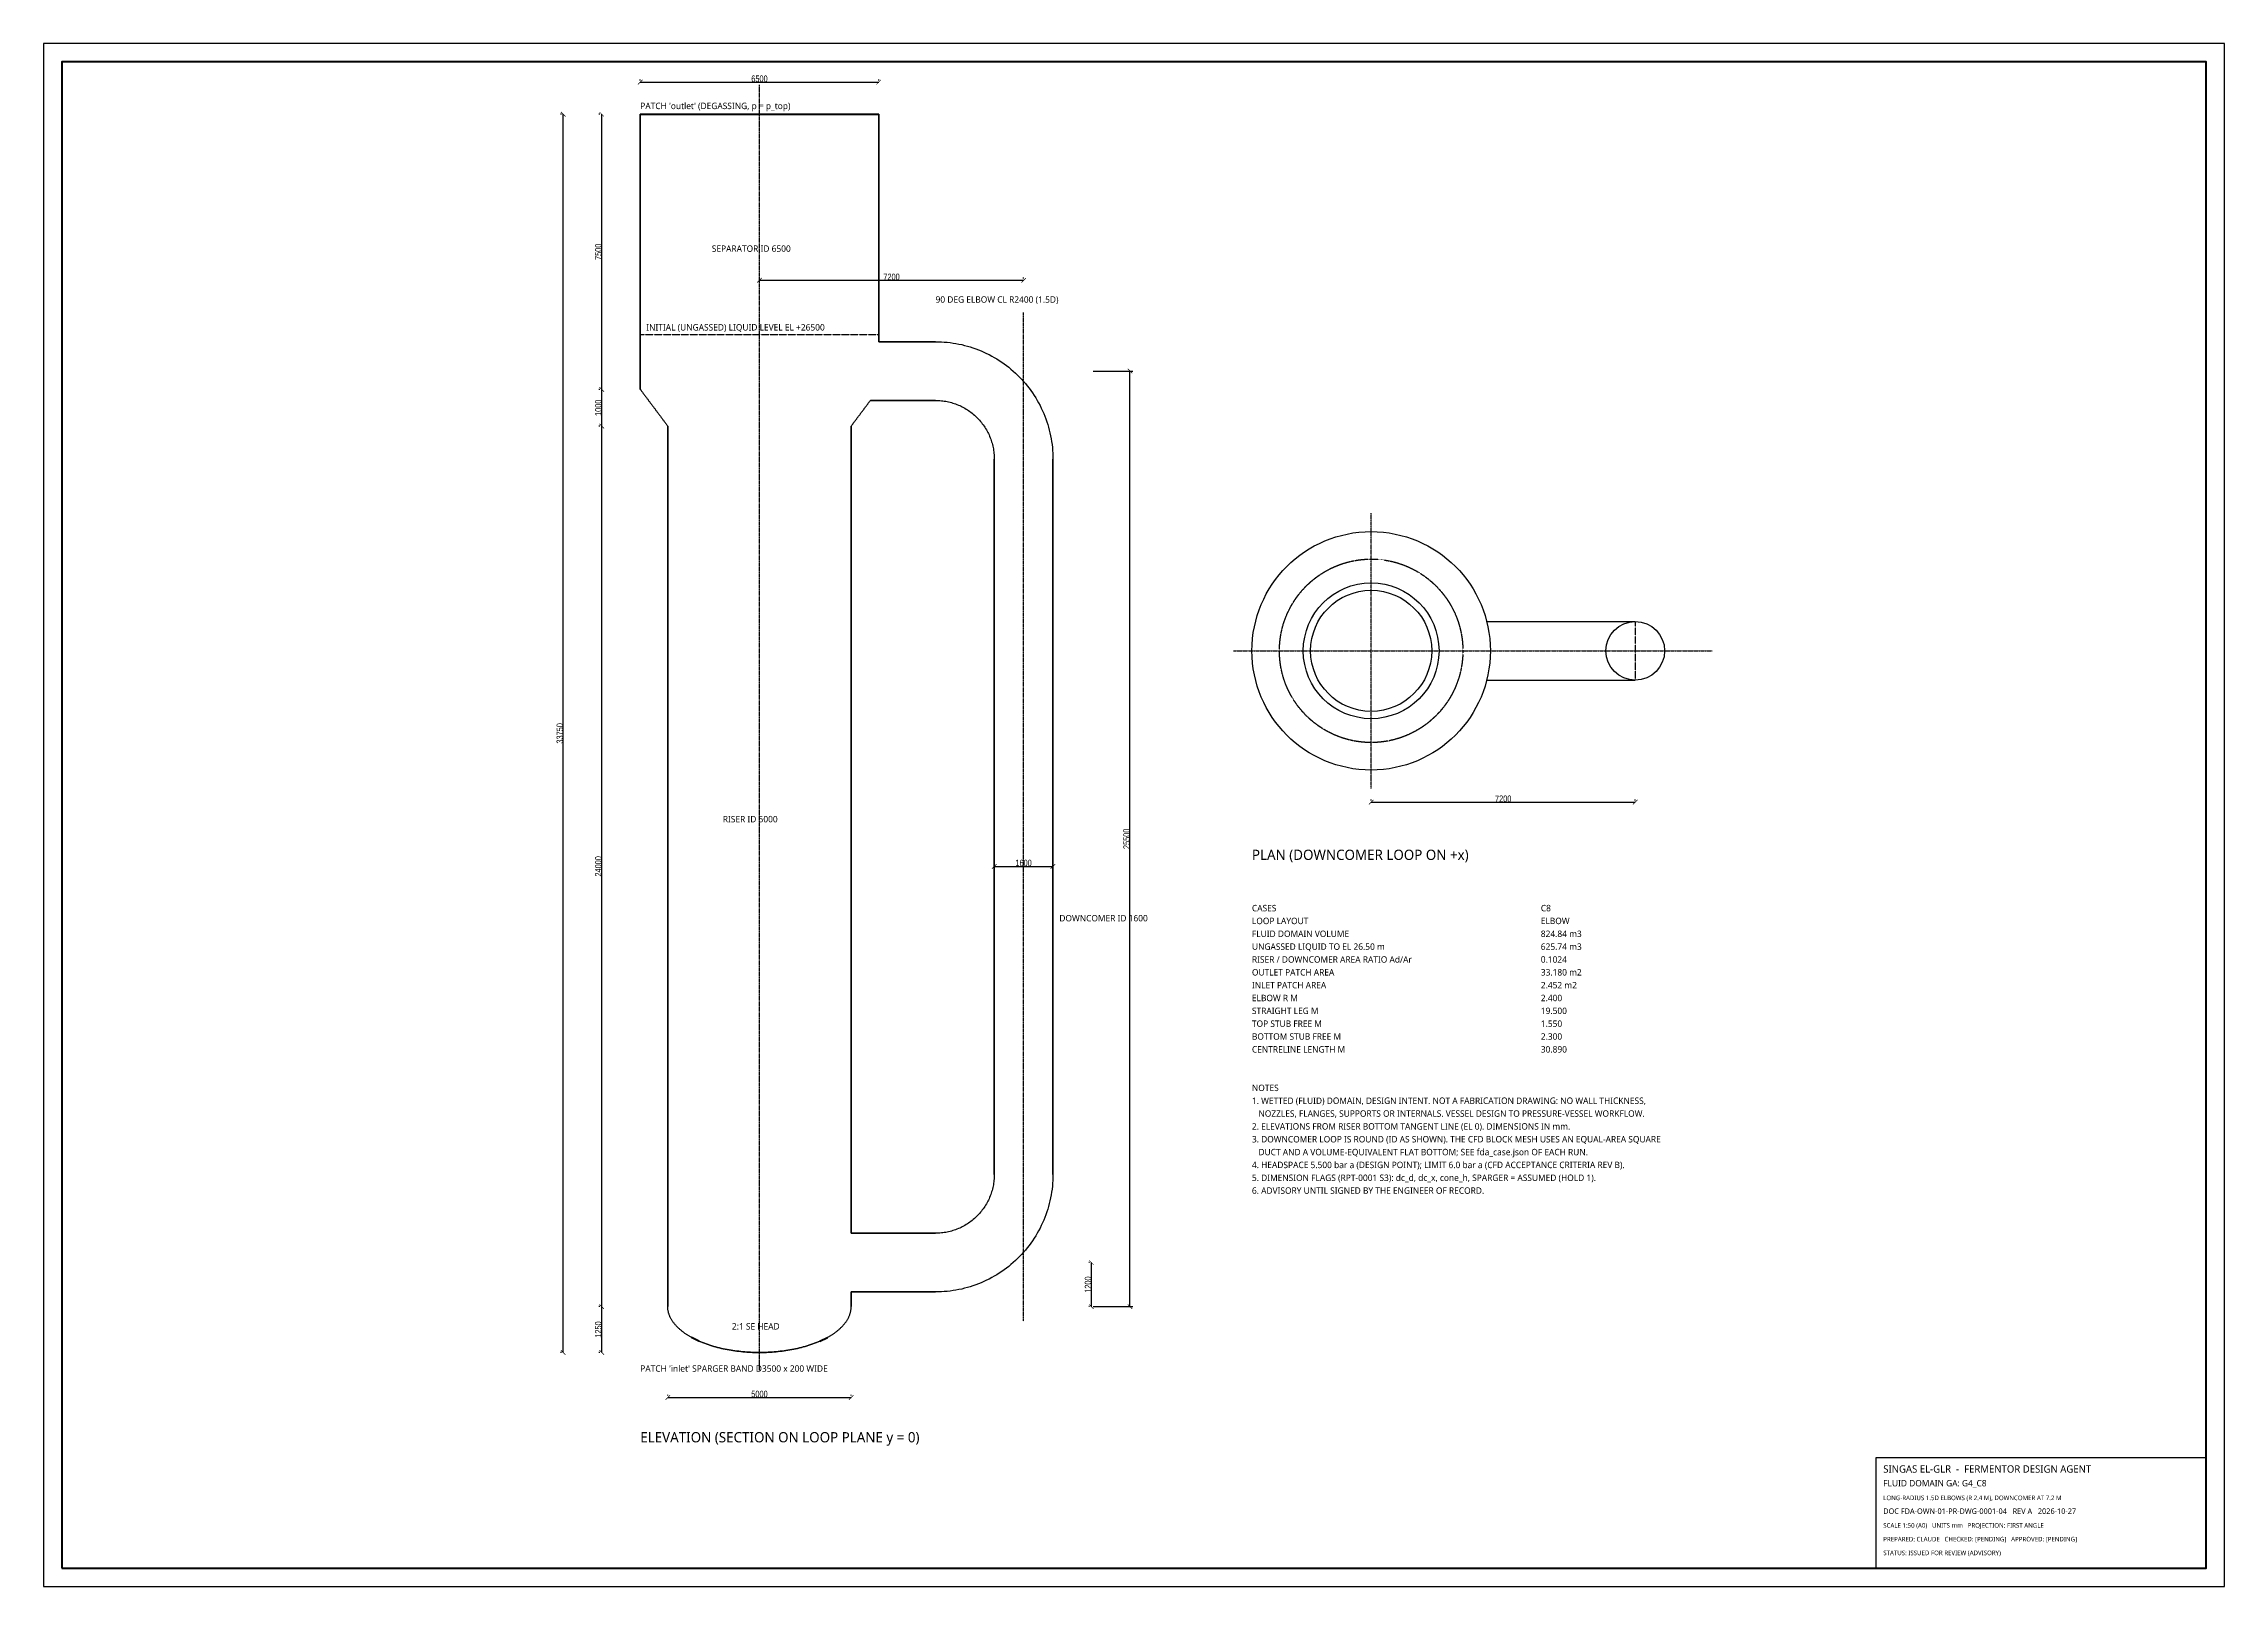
# Model space of a CAD drawing. Header units: millimetres. Extents: x -19515 to 39935, y -7625 to 34425.
import ezdxf

# ---------------------------------------------------------------- set-up
doc = ezdxf.new("R2010")
doc.units = ezdxf.units.MM
doc.linetypes.add('CENTER', pattern=[5.08, 3.175, -0.635, 0.635, -0.635])
doc.linetypes.add('DASHED', pattern=[1.524, 1.27, -0.254])
for name, color, linetype in [('BORDER', 7, 'Continuous'), ('CENTRE', 1, 'CENTER'), ('DIM', 3, 'Continuous'), ('HATCH_LIQ', 5, 'Continuous'), ('HIDDEN', 8, 'DASHED'), ('OUTLINE', 7, 'Continuous'), ('PATCH_INLET', 6, 'Continuous'), ('PATCH_OUTLET', 4, 'Continuous'), ('TEXT', 7, 'Continuous')]:
    doc.layers.add(name, color=color, linetype=linetype)
doc.styles.add('OpenSans', font='OpenSans-Regular.ttf')
doc.styles.add('OpenSansCondensed-Light', font='OpenSansCondensed-Light.ttf')
doc.dimstyles.new('FDA', dxfattribs={"dimscale": 50, "dimtxt": 3.5, "dimasz": 2.5, "dimexe": 1.5, "dimexo": 1, "dimgap": 0.1, "dimtad": 1, "dimdec": 0, "dimzin": 12, "dimdsep": 46, "dimtxsty": 'OpenSansCondensed-Light', "dimblk": 'ARCHTICK', "dimcen": 2.5, "dimazin": 3, "dimtfac": 0.5, "dimtmove": 2, "dimatfit": 3})

# ---------------------------------------------------------------- blocks, each defined once
blk = doc.blocks.new('_ARCHTICK')
at = {"color": 0, "linetype": 'BYBLOCK', "const_width": 0.15}
blk.add_lwpolyline([(-0.5, -0.5), (0.5, 0.5)], dxfattribs=at)

msp = doc.modelspace()

# ---------------------------------------------------------------- linework, layer by layer
at = {"layer": 'BORDER'}
for points in [[(-19515, -7625), (39935, -7625), (39935, 34425), (-19515, 34425)], [(30435, -7125), (39435, -7125), (39435, -4125), (30435, -4125)]]:
    msp.add_lwpolyline(points, close=True, dxfattribs=at)
at = {"layer": 'BORDER', "lineweight": 50}
msp.add_lwpolyline([(-19015, -7125), (39435, -7125), (39435, 33925), (-19015, 33925)], close=True, dxfattribs=at)
at = {"layer": 'CENTRE'}
for p, q in [((0, -1750), (0, 33300)), ((7200, -400), (7200, 27100)), ((16675, 14125), (16675, 21625)), ((12925, 17875), (25975, 17875))]:
    msp.add_line(p, q, dxfattribs=at)
at = {"layer": 'HATCH_LIQ', "linetype": 'DASHED'}
msp.add_line((-3250, 26500), (3250, 26500), dxfattribs=at)
at = {"layer": 'HIDDEN'}
msp.add_line((23875, 18675), (23875, 17075), dxfattribs=at)
msp.add_circle((16675, 17875), 2500, dxfattribs=at)
at = {"layer": 'OUTLINE'}
for p, q in [((19825, 18675), (23875, 18675)), ((19825, 17075), (23875, 17075))]:
    msp.add_line(p, q, dxfattribs=at)
for points in [[(-3250, 32500), (3250, 32500)], [(-3250, 25000), (-3250, 32500)], [(3250, 32500), (-3250, 32500)], [(-3250, 32500), (-3250, 25000)], [(3250, 32500), (3250, 26300)], [(3250, 26300), (3250, 32500)], [(3250, 26300), (4800, 26300)], [(4800, 26300), (3250, 26300)], [(4800, 26300), (4879.8, 26299), (4959.5, 26296), (5039.1, 26291.1), (5118.6, 26284.1), (5197.9, 26275.2), (5276.9, 26264.3), (5355.7, 26251.4), (5434.1, 26236.6), (5512.1, 26219.8), (5589.6, 26201), (5666.7, 26180.4), (5743.2, 26157.8), (5819.2, 26133.4), (5894.5, 26107), (5969.1, 26078.8), (6043, 26048.7), (6116.1, 26016.8), (6188.4, 25983.1), (6259.9, 25947.6), (6330.4, 25910.3), (6400, 25871.3), (6468.6, 25830.5), (6536.1, 25788.1), (6602.6, 25744), (6668, 25698.2), (6732.2, 25650.8), (6795.2, 25601.9), (6856.9, 25551.3), (6917.4, 25499.3), (6976.6, 25445.8), (7034.4, 25390.8), (7090.8, 25334.4), (7145.8, 25276.6), (7199.3, 25217.4), (7251.3, 25156.9), (7301.9, 25095.2), (7350.8, 25032.2), (7398.2, 24968), (7444, 24902.6), (7488.1, 24836.1), (7530.5, 24768.6), (7571.3, 24700), (7610.3, 24630.4), (7647.6, 24559.9), (7683.1, 24488.4), (7716.8, 24416.1), (7748.7, 24343), (7778.8, 24269.1), (7807, 24194.5), (7833.4, 24119.2), (7857.8, 24043.2), (7880.4, 23966.7), (7901, 23889.6), (7919.8, 23812.1), (7936.6, 23734.1), (7951.4, 23655.7), (7964.3, 23576.9), (7975.2, 23497.9), (7984.1, 23418.6), (7991.1, 23339.1), (7996, 23259.5), (7999, 23179.8), (8000, 23100)], [(4800, 26300), (4879.8, 26299), (4959.5, 26296), (5039.1, 26291.1), (5118.6, 26284.1), (5197.9, 26275.2), (5276.9, 26264.3), (5355.7, 26251.4), (5434.1, 26236.6), (5512.1, 26219.8), (5589.6, 26201), (5666.7, 26180.4), (5743.2, 26157.8), (5819.2, 26133.4), (5894.5, 26107), (5969.1, 26078.8), (6043, 26048.7), (6116.1, 26016.8), (6188.4, 25983.1), (6259.9, 25947.6), (6330.4, 25910.3), (6400, 25871.3), (6468.6, 25830.5), (6536.1, 25788.1), (6602.6, 25744), (6668, 25698.2), (6732.2, 25650.8), (6795.2, 25601.9), (6856.9, 25551.3), (6917.4, 25499.3), (6976.6, 25445.8), (7034.4, 25390.8), (7090.8, 25334.4), (7145.8, 25276.6), (7199.3, 25217.4), (7251.3, 25156.9), (7301.9, 25095.2), (7350.8, 25032.2), (7398.2, 24968), (7444, 24902.6), (7488.1, 24836.1), (7530.5, 24768.6), (7571.3, 24700), (7610.3, 24630.4), (7647.6, 24559.9), (7683.1, 24488.4), (7716.8, 24416.1), (7748.7, 24343), (7778.8, 24269.1), (7807, 24194.5), (7833.4, 24119.2), (7857.8, 24043.2), (7880.4, 23966.7), (7901, 23889.6), (7919.8, 23812.1), (7936.6, 23734.1), (7951.4, 23655.7), (7964.3, 23576.9), (7975.2, 23497.9), (7984.1, 23418.6), (7991.1, 23339.1), (7996, 23259.5), (7999, 23179.8), (8000, 23100)], [(-3250, 25000), (-3238.1, 24984.1), (-3226.2, 24968.3), (-3214.3, 24952.4), (-3202.4, 24936.5), (-3190.5, 24920.6), (-3178.6, 24904.8), (-3166.7, 24888.9), (-3154.8, 24873), (-3142.9, 24857.1), (-3131, 24841.3), (-3119, 24825.4), (-3107.1, 24809.5), (-3095.2, 24793.7), (-3083.3, 24777.8), (-3071.4, 24761.9), (-3059.5, 24746), (-3047.6, 24730.2), (-3035.7, 24714.3), (-3023.8, 24698.4), (-3011.9, 24682.5), (-3000, 24666.7), (-2988.1, 24650.8), (-2976.2, 24634.9), (-2964.3, 24619), (-2952.4, 24603.2), (-2940.5, 24587.3), (-2928.6, 24571.4), (-2916.7, 24555.6), (-2904.8, 24539.7), (-2892.9, 24523.8), (-2881, 24507.9), (-2869, 24492.1), (-2857.1, 24476.2), (-2845.2, 24460.3), (-2833.3, 24444.4), (-2821.4, 24428.6), (-2809.5, 24412.7), (-2797.6, 24396.8), (-2785.7, 24381), (-2773.8, 24365.1), (-2761.9, 24349.2), (-2750, 24333.3), (-2738.1, 24317.5), (-2726.2, 24301.6), (-2714.3, 24285.7), (-2702.4, 24269.8), (-2690.5, 24254), (-2678.6, 24238.1), (-2666.7, 24222.2), (-2654.8, 24206.3), (-2642.9, 24190.5), (-2631, 24174.6), (-2619, 24158.7), (-2607.1, 24142.9), (-2595.2, 24127), (-2583.3, 24111.1), (-2571.4, 24095.2), (-2559.5, 24079.4), (-2547.6, 24063.5), (-2535.7, 24047.6), (-2523.8, 24031.7), (-2511.9, 24015.9), (-2500, 24000)], [(-3250, 25000), (-3238.1, 24984.1), (-3226.2, 24968.3), (-3214.3, 24952.4), (-3202.4, 24936.5), (-3190.5, 24920.6), (-3178.6, 24904.8), (-3166.7, 24888.9), (-3154.8, 24873), (-3142.9, 24857.1), (-3131, 24841.3), (-3119, 24825.4), (-3107.1, 24809.5), (-3095.2, 24793.7), (-3083.3, 24777.8), (-3071.4, 24761.9), (-3059.5, 24746), (-3047.6, 24730.2), (-3035.7, 24714.3), (-3023.8, 24698.4), (-3011.9, 24682.5), (-3000, 24666.7), (-2988.1, 24650.8), (-2976.2, 24634.9), (-2964.3, 24619), (-2952.4, 24603.2), (-2940.5, 24587.3), (-2928.6, 24571.4), (-2916.7, 24555.6), (-2904.8, 24539.7), (-2892.9, 24523.8), (-2881, 24507.9), (-2869, 24492.1), (-2857.1, 24476.2), (-2845.2, 24460.3), (-2833.3, 24444.4), (-2821.4, 24428.6), (-2809.5, 24412.7), (-2797.6, 24396.8), (-2785.7, 24381), (-2773.8, 24365.1), (-2761.9, 24349.2), (-2750, 24333.3), (-2738.1, 24317.5), (-2726.2, 24301.6), (-2714.3, 24285.7), (-2702.4, 24269.8), (-2690.5, 24254), (-2678.6, 24238.1), (-2666.7, 24222.2), (-2654.8, 24206.3), (-2642.9, 24190.5), (-2631, 24174.6), (-2619, 24158.7), (-2607.1, 24142.9), (-2595.2, 24127), (-2583.3, 24111.1), (-2571.4, 24095.2), (-2559.5, 24079.4), (-2547.6, 24063.5), (-2535.7, 24047.6), (-2523.8, 24031.7), (-2511.9, 24015.9), (-2500, 24000)], [(2500, 24000), (2508.3, 24011.1), (2516.7, 24022.2), (2525, 24033.3), (2533.3, 24044.4), (2541.7, 24055.6), (2550, 24066.7), (2558.3, 24077.8), (2566.7, 24088.9), (2575, 24100), (2583.3, 24111.1), (2591.7, 24122.2), (2600, 24133.3), (2608.3, 24144.4), (2616.7, 24155.6), (2625, 24166.7), (2633.3, 24177.8), (2641.7, 24188.9), (2650, 24200), (2658.3, 24211.1), (2666.7, 24222.2), (2675, 24233.3), (2683.3, 24244.4), (2691.7, 24255.6), (2700, 24266.7), (2708.3, 24277.8), (2716.7, 24288.9), (2725, 24300), (2733.3, 24311.1), (2741.7, 24322.2), (2750, 24333.3), (2758.3, 24344.4), (2766.7, 24355.6), (2775, 24366.7), (2783.3, 24377.8), (2791.7, 24388.9), (2800, 24400), (2808.3, 24411.1), (2816.7, 24422.2), (2825, 24433.3), (2833.3, 24444.4), (2841.7, 24455.6), (2850, 24466.7), (2858.3, 24477.8), (2866.7, 24488.9), (2875, 24500), (2883.3, 24511.1), (2891.7, 24522.2), (2900, 24533.3), (2908.3, 24544.4), (2916.7, 24555.6), (2925, 24566.7), (2933.3, 24577.8), (2941.7, 24588.9), (2950, 24600), (2958.3, 24611.1), (2966.7, 24622.2), (2975, 24633.3), (2983.3, 24644.4), (2991.7, 24655.6), (3000, 24666.7), (3008.3, 24677.8), (3016.7, 24688.9), (3025, 24700)], [(2500, 24000), (2508.3, 24011.1), (2516.7, 24022.2), (2525, 24033.3), (2533.3, 24044.4), (2541.7, 24055.6), (2550, 24066.7), (2558.3, 24077.8), (2566.7, 24088.9), (2575, 24100), (2583.3, 24111.1), (2591.7, 24122.2), (2600, 24133.3), (2608.3, 24144.4), (2616.7, 24155.6), (2625, 24166.7), (2633.3, 24177.8), (2641.7, 24188.9), (2650, 24200), (2658.3, 24211.1), (2666.7, 24222.2), (2675, 24233.3), (2683.3, 24244.4), (2691.7, 24255.6), (2700, 24266.7), (2708.3, 24277.8), (2716.7, 24288.9), (2725, 24300), (2733.3, 24311.1), (2741.7, 24322.2), (2750, 24333.3), (2758.3, 24344.4), (2766.7, 24355.6), (2775, 24366.7), (2783.3, 24377.8), (2791.7, 24388.9), (2800, 24400), (2808.3, 24411.1), (2816.7, 24422.2), (2825, 24433.3), (2833.3, 24444.4), (2841.7, 24455.6), (2850, 24466.7), (2858.3, 24477.8), (2866.7, 24488.9), (2875, 24500), (2883.3, 24511.1), (2891.7, 24522.2), (2900, 24533.3), (2908.3, 24544.4), (2916.7, 24555.6), (2925, 24566.7), (2933.3, 24577.8), (2941.7, 24588.9), (2950, 24600), (2958.3, 24611.1), (2966.7, 24622.2), (2975, 24633.3), (2983.3, 24644.4), (2991.7, 24655.6), (3000, 24666.7), (3008.3, 24677.8), (3016.7, 24688.9), (3025, 24700)], [(4800, 24700), (3025, 24700)], [(3025, 24700), (4800, 24700)], [(4800, 24700), (4839.9, 24699.5), (4879.8, 24698), (4919.6, 24695.5), (4959.3, 24692), (4998.9, 24687.6), (5038.5, 24682.1), (5077.8, 24675.7), (5117, 24668.3), (5156, 24659.9), (5194.8, 24650.5), (5233.3, 24640.2), (5271.6, 24628.9), (5309.6, 24616.7), (5347.2, 24603.5), (5384.5, 24589.4), (5421.5, 24574.4), (5458.1, 24558.4), (5494.2, 24541.6), (5529.9, 24523.8), (5565.2, 24505.2), (5600, 24485.6), (5634.3, 24465.3), (5668.1, 24444), (5701.3, 24422), (5734, 24399.1), (5766.1, 24375.4), (5797.6, 24350.9), (5828.5, 24325.7), (5858.7, 24299.7), (5888.3, 24272.9), (5917.2, 24245.4), (5945.4, 24217.2), (5972.9, 24188.3), (5999.7, 24158.7), (6025.7, 24128.5), (6050.9, 24097.6), (6075.4, 24066.1), (6099.1, 24034), (6122, 24001.3), (6144, 23968.1), (6165.3, 23934.3), (6185.6, 23900), (6205.2, 23865.2), (6223.8, 23829.9), (6241.6, 23794.2), (6258.4, 23758.1), (6274.4, 23721.5), (6289.4, 23684.5), (6303.5, 23647.2), (6316.7, 23609.6), (6328.9, 23571.6), (6340.2, 23533.3), (6350.5, 23494.8), (6359.9, 23456), (6368.3, 23417), (6375.7, 23377.8), (6382.1, 23338.5), (6387.6, 23298.9), (6392, 23259.3), (6395.5, 23219.6), (6398, 23179.8), (6399.5, 23139.9), (6400, 23100)], [(4800, 24700), (4839.9, 24699.5), (4879.8, 24698), (4919.6, 24695.5), (4959.3, 24692), (4998.9, 24687.6), (5038.5, 24682.1), (5077.8, 24675.7), (5117, 24668.3), (5156, 24659.9), (5194.8, 24650.5), (5233.3, 24640.2), (5271.6, 24628.9), (5309.6, 24616.7), (5347.2, 24603.5), (5384.5, 24589.4), (5421.5, 24574.4), (5458.1, 24558.4), (5494.2, 24541.6), (5529.9, 24523.8), (5565.2, 24505.2), (5600, 24485.6), (5634.3, 24465.3), (5668.1, 24444), (5701.3, 24422), (5734, 24399.1), (5766.1, 24375.4), (5797.6, 24350.9), (5828.5, 24325.7), (5858.7, 24299.7), (5888.3, 24272.9), (5917.2, 24245.4), (5945.4, 24217.2), (5972.9, 24188.3), (5999.7, 24158.7), (6025.7, 24128.5), (6050.9, 24097.6), (6075.4, 24066.1), (6099.1, 24034), (6122, 24001.3), (6144, 23968.1), (6165.3, 23934.3), (6185.6, 23900), (6205.2, 23865.2), (6223.8, 23829.9), (6241.6, 23794.2), (6258.4, 23758.1), (6274.4, 23721.5), (6289.4, 23684.5), (6303.5, 23647.2), (6316.7, 23609.6), (6328.9, 23571.6), (6340.2, 23533.3), (6350.5, 23494.8), (6359.9, 23456), (6368.3, 23417), (6375.7, 23377.8), (6382.1, 23338.5), (6387.6, 23298.9), (6392, 23259.3), (6395.5, 23219.6), (6398, 23179.8), (6399.5, 23139.9), (6400, 23100)], [(-2500, 0), (-2500, 24000)], [(-2500, 24000), (-2500, 0)], [(2500, 24000), (2500, 2000)], [(2500, 2000), (2500, 24000)], [(6400, 3600), (6400, 23100)], [(6400, 23100), (6400, 3600)], [(8000, 23100), (8000, 3600)], [(8000, 3600), (8000, 23100)], [(8000, 3600), (7999, 3520.2), (7996, 3440.5), (7991.1, 3360.9), (7984.1, 3281.4), (7975.2, 3202.1), (7964.3, 3123.1), (7951.4, 3044.3), (7936.6, 2965.9), (7919.8, 2887.9), (7901, 2810.4), (7880.4, 2733.3), (7857.8, 2656.8), (7833.4, 2580.8), (7807, 2505.5), (7778.8, 2430.9), (7748.7, 2357), (7716.8, 2283.9), (7683.1, 2211.6), (7647.6, 2140.1), (7610.3, 2069.6), (7571.3, 2000), (7530.5, 1931.4), (7488.1, 1863.9), (7444, 1797.4), (7398.2, 1732), (7350.8, 1667.8), (7301.9, 1604.8), (7251.3, 1543.1), (7199.3, 1482.6), (7145.8, 1423.4), (7090.8, 1365.6), (7034.4, 1309.2), (6976.6, 1254.2), (6917.4, 1200.7), (6856.9, 1148.7), (6795.2, 1098.1), (6732.2, 1049.2), (6668, 1001.8), (6602.6, 956), (6536.1, 911.9), (6468.6, 869.5), (6400, 828.7), (6330.4, 789.7), (6259.9, 752.4), (6188.4, 716.9), (6116.1, 683.2), (6043, 651.3), (5969.1, 621.2), (5894.5, 593), (5819.2, 566.6), (5743.2, 542.2), (5666.7, 519.6), (5589.6, 499), (5512.1, 480.2), (5434.1, 463.4), (5355.7, 448.6), (5276.9, 435.7), (5197.9, 424.8), (5118.6, 415.9), (5039.1, 408.9), (4959.5, 404), (4879.8, 401), (4800, 400)], [(6400, 3600), (6399.5, 3560.1), (6398, 3520.2), (6395.5, 3480.4), (6392, 3440.7), (6387.6, 3401.1), (6382.1, 3361.5), (6375.7, 3322.2), (6368.3, 3283), (6359.9, 3244), (6350.5, 3205.2), (6340.2, 3166.7), (6328.9, 3128.4), (6316.7, 3090.4), (6303.5, 3052.8), (6289.4, 3015.5), (6274.4, 2978.5), (6258.4, 2941.9), (6241.6, 2905.8), (6223.8, 2870.1), (6205.2, 2834.8), (6185.6, 2800), (6165.3, 2765.7), (6144, 2731.9), (6122, 2698.7), (6099.1, 2666), (6075.4, 2633.9), (6050.9, 2602.4), (6025.7, 2571.5), (5999.7, 2541.3), (5972.9, 2511.7), (5945.4, 2482.8), (5917.2, 2454.6), (5888.3, 2427.1), (5858.7, 2400.3), (5828.5, 2374.3), (5797.6, 2349.1), (5766.1, 2324.6), (5734, 2300.9), (5701.3, 2278), (5668.1, 2256), (5634.3, 2234.7), (5600, 2214.4), (5565.2, 2194.8), (5529.9, 2176.2), (5494.2, 2158.4), (5458.1, 2141.6), (5421.5, 2125.6), (5384.5, 2110.6), (5347.2, 2096.5), (5309.6, 2083.3), (5271.6, 2071.1), (5233.3, 2059.8), (5194.8, 2049.5), (5156, 2040.1), (5117, 2031.7), (5077.8, 2024.3), (5038.5, 2017.9), (4998.9, 2012.4), (4959.3, 2008), (4919.6, 2004.5), (4879.8, 2002), (4839.9, 2000.5), (4800, 2000)], [(8000, 3600), (7999, 3520.2), (7996, 3440.5), (7991.1, 3360.9), (7984.1, 3281.4), (7975.2, 3202.1), (7964.3, 3123.1), (7951.4, 3044.3), (7936.6, 2965.9), (7919.8, 2887.9), (7901, 2810.4), (7880.4, 2733.3), (7857.8, 2656.8), (7833.4, 2580.8), (7807, 2505.5), (7778.8, 2430.9), (7748.7, 2357), (7716.8, 2283.9), (7683.1, 2211.6), (7647.6, 2140.1), (7610.3, 2069.6), (7571.3, 2000), (7530.5, 1931.4), (7488.1, 1863.9), (7444, 1797.4), (7398.2, 1732), (7350.8, 1667.8), (7301.9, 1604.8), (7251.3, 1543.1), (7199.3, 1482.6), (7145.8, 1423.4), (7090.8, 1365.6), (7034.4, 1309.2), (6976.6, 1254.2), (6917.4, 1200.7), (6856.9, 1148.7), (6795.2, 1098.1), (6732.2, 1049.2), (6668, 1001.8), (6602.6, 956), (6536.1, 911.9), (6468.6, 869.5), (6400, 828.7), (6330.4, 789.7), (6259.9, 752.4), (6188.4, 716.9), (6116.1, 683.2), (6043, 651.3), (5969.1, 621.2), (5894.5, 593), (5819.2, 566.6), (5743.2, 542.2), (5666.7, 519.6), (5589.6, 499), (5512.1, 480.2), (5434.1, 463.4), (5355.7, 448.6), (5276.9, 435.7), (5197.9, 424.8), (5118.6, 415.9), (5039.1, 408.9), (4959.5, 404), (4879.8, 401), (4800, 400)], [(6400, 3600), (6399.5, 3560.1), (6398, 3520.2), (6395.5, 3480.4), (6392, 3440.7), (6387.6, 3401.1), (6382.1, 3361.5), (6375.7, 3322.2), (6368.3, 3283), (6359.9, 3244), (6350.5, 3205.2), (6340.2, 3166.7), (6328.9, 3128.4), (6316.7, 3090.4), (6303.5, 3052.8), (6289.4, 3015.5), (6274.4, 2978.5), (6258.4, 2941.9), (6241.6, 2905.8), (6223.8, 2870.1), (6205.2, 2834.8), (6185.6, 2800), (6165.3, 2765.7), (6144, 2731.9), (6122, 2698.7), (6099.1, 2666), (6075.4, 2633.9), (6050.9, 2602.4), (6025.7, 2571.5), (5999.7, 2541.3), (5972.9, 2511.7), (5945.4, 2482.8), (5917.2, 2454.6), (5888.3, 2427.1), (5858.7, 2400.3), (5828.5, 2374.3), (5797.6, 2349.1), (5766.1, 2324.6), (5734, 2300.9), (5701.3, 2278), (5668.1, 2256), (5634.3, 2234.7), (5600, 2214.4), (5565.2, 2194.8), (5529.9, 2176.2), (5494.2, 2158.4), (5458.1, 2141.6), (5421.5, 2125.6), (5384.5, 2110.6), (5347.2, 2096.5), (5309.6, 2083.3), (5271.6, 2071.1), (5233.3, 2059.8), (5194.8, 2049.5), (5156, 2040.1), (5117, 2031.7), (5077.8, 2024.3), (5038.5, 2017.9), (4998.9, 2012.4), (4959.3, 2008), (4919.6, 2004.5), (4879.8, 2002), (4839.9, 2000.5), (4800, 2000)], [(2500, 2000), (4800, 2000)], [(4800, 2000), (2500, 2000)], [(-1850, -840.8), (-1865.5, -832.2), (-1880.9, -823.5), (-1896.2, -814.6), (-1911.4, -805.7), (-1926.6, -796.6), (-1941.7, -787.4), (-1956.7, -778), (-1971.6, -768.5), (-1986.5, -758.9), (-2001.2, -749.2), (-2015.9, -739.3), (-2030.5, -729.2), (-2044.9, -719.1), (-2059.3, -708.8), (-2073.5, -698.3), (-2087.7, -687.7), (-2101.7, -676.9), (-2115.6, -666), (-2129.4, -654.9), (-2143.1, -643.7), (-2156.6, -632.3), (-2170, -620.7), (-2183.2, -609), (-2196.3, -597.1), (-2209.3, -585), (-2222, -572.8), (-2234.7, -560.4), (-2247.1, -547.8), (-2259.4, -535.1), (-2271.4, -522.2), (-2283.3, -509.1), (-2295, -495.8), (-2306.4, -482.3), (-2317.7, -468.6), (-2328.7, -454.8), (-2339.4, -440.8), (-2349.9, -426.5), (-2360.2, -412.1), (-2370.2, -397.5), (-2379.9, -382.8), (-2389.3, -367.8), (-2398.4, -352.6), (-2407.3, -337.3), (-2415.7, -321.8), (-2423.9, -306.1), (-2431.7, -290.2), (-2439.1, -274.2), (-2446.2, -258), (-2452.9, -241.6), (-2459.1, -225.1), (-2465, -208.4), (-2470.5, -191.5), (-2475.5, -174.6), (-2480.1, -157.5), (-2484.2, -140.3), (-2487.9, -123), (-2491.1, -105.6), (-2493.8, -88.1), (-2496, -70.6), (-2497.8, -53), (-2499, -35.4), (-2499.8, -17.7), (-2500, 0)], [(-1850, -840.8), (-1865.5, -832.2), (-1880.9, -823.5), (-1896.2, -814.6), (-1911.4, -805.7), (-1926.6, -796.6), (-1941.7, -787.4), (-1956.7, -778), (-1971.6, -768.5), (-1986.5, -758.9), (-2001.2, -749.2), (-2015.9, -739.3), (-2030.5, -729.2), (-2044.9, -719.1), (-2059.3, -708.8), (-2073.5, -698.3), (-2087.7, -687.7), (-2101.7, -676.9), (-2115.6, -666), (-2129.4, -654.9), (-2143.1, -643.7), (-2156.6, -632.3), (-2170, -620.7), (-2183.2, -609), (-2196.3, -597.1), (-2209.3, -585), (-2222, -572.8), (-2234.7, -560.4), (-2247.1, -547.8), (-2259.4, -535.1), (-2271.4, -522.2), (-2283.3, -509.1), (-2295, -495.8), (-2306.4, -482.3), (-2317.7, -468.6), (-2328.7, -454.8), (-2339.4, -440.8), (-2349.9, -426.5), (-2360.2, -412.1), (-2370.2, -397.5), (-2379.9, -382.8), (-2389.3, -367.8), (-2398.4, -352.6), (-2407.3, -337.3), (-2415.7, -321.8), (-2423.9, -306.1), (-2431.7, -290.2), (-2439.1, -274.2), (-2446.2, -258), (-2452.9, -241.6), (-2459.1, -225.1), (-2465, -208.4), (-2470.5, -191.5), (-2475.5, -174.6), (-2480.1, -157.5), (-2484.2, -140.3), (-2487.9, -123), (-2491.1, -105.6), (-2493.8, -88.1), (-2496, -70.6), (-2497.8, -53), (-2499, -35.4), (-2499.8, -17.7), (-2500, 0)], [(1850, -840.8), (1865.5, -832.2), (1880.9, -823.5), (1896.2, -814.6), (1911.4, -805.7), (1926.6, -796.6), (1941.7, -787.4), (1956.7, -778), (1971.6, -768.5), (1986.5, -758.9), (2001.2, -749.2), (2015.9, -739.3), (2030.5, -729.2), (2044.9, -719.1), (2059.3, -708.8), (2073.5, -698.3), (2087.7, -687.7), (2101.7, -676.9), (2115.6, -666), (2129.4, -654.9), (2143.1, -643.7), (2156.6, -632.3), (2170, -620.7), (2183.2, -609), (2196.3, -597.1), (2209.3, -585), (2222, -572.8), (2234.7, -560.4), (2247.1, -547.8), (2259.4, -535.1), (2271.4, -522.2), (2283.3, -509.1), (2295, -495.8), (2306.4, -482.3), (2317.7, -468.6), (2328.7, -454.8), (2339.4, -440.8), (2349.9, -426.5), (2360.2, -412.1), (2370.2, -397.5), (2379.9, -382.8), (2389.3, -367.8), (2398.4, -352.6), (2407.3, -337.3), (2415.7, -321.8), (2423.9, -306.1), (2431.7, -290.2), (2439.1, -274.2), (2446.2, -258), (2452.9, -241.6), (2459.1, -225.1), (2465, -208.4), (2470.5, -191.5), (2475.5, -174.6), (2480.1, -157.5), (2484.2, -140.3), (2487.9, -123), (2491.1, -105.6), (2493.8, -88.1), (2496, -70.6), (2497.8, -53), (2499, -35.4), (2499.8, -17.7), (2500, 0)], [(1850, -840.8), (1865.5, -832.2), (1880.9, -823.5), (1896.2, -814.6), (1911.4, -805.7), (1926.6, -796.6), (1941.7, -787.4), (1956.7, -778), (1971.6, -768.5), (1986.5, -758.9), (2001.2, -749.2), (2015.9, -739.3), (2030.5, -729.2), (2044.9, -719.1), (2059.3, -708.8), (2073.5, -698.3), (2087.7, -687.7), (2101.7, -676.9), (2115.6, -666), (2129.4, -654.9), (2143.1, -643.7), (2156.6, -632.3), (2170, -620.7), (2183.2, -609), (2196.3, -597.1), (2209.3, -585), (2222, -572.8), (2234.7, -560.4), (2247.1, -547.8), (2259.4, -535.1), (2271.4, -522.2), (2283.3, -509.1), (2295, -495.8), (2306.4, -482.3), (2317.7, -468.6), (2328.7, -454.8), (2339.4, -440.8), (2349.9, -426.5), (2360.2, -412.1), (2370.2, -397.5), (2379.9, -382.8), (2389.3, -367.8), (2398.4, -352.6), (2407.3, -337.3), (2415.7, -321.8), (2423.9, -306.1), (2431.7, -290.2), (2439.1, -274.2), (2446.2, -258), (2452.9, -241.6), (2459.1, -225.1), (2465, -208.4), (2470.5, -191.5), (2475.5, -174.6), (2480.1, -157.5), (2484.2, -140.3), (2487.9, -123), (2491.1, -105.6), (2493.8, -88.1), (2496, -70.6), (2497.8, -53), (2499, -35.4), (2499.8, -17.7), (2500, 0)], [(2500, 400), (2500, 0)], [(4800, 400), (2500, 400)], [(2500, 0), (2500, 400)], [(2500, 400), (4800, 400)], [(-1650, -939.1), (-1653.2, -937.7), (-1656.5, -936.2), (-1659.7, -934.8), (-1662.9, -933.4), (-1666.2, -931.9), (-1669.4, -930.5), (-1672.6, -929), (-1675.9, -927.6), (-1679.1, -926.1), (-1682.3, -924.6), (-1685.5, -923.2), (-1688.7, -921.7), (-1692, -920.2), (-1695.2, -918.7), (-1698.4, -917.3), (-1701.6, -915.8), (-1704.8, -914.3), (-1708, -912.8), (-1711.2, -911.3), (-1714.4, -909.8), (-1717.6, -908.3), (-1720.8, -906.8), (-1724, -905.2), (-1727.2, -903.7), (-1730.4, -902.2), (-1733.6, -900.6), (-1736.8, -899.1), (-1740, -897.6), (-1743.1, -896), (-1746.3, -894.5), (-1749.5, -892.9), (-1752.7, -891.4), (-1755.9, -889.8), (-1759, -888.2), (-1762.2, -886.7), (-1765.4, -885.1), (-1768.5, -883.5), (-1771.7, -881.9), (-1774.9, -880.3), (-1778, -878.7), (-1781.2, -877.1), (-1784.3, -875.5), (-1787.5, -873.9), (-1790.6, -872.3), (-1793.8, -870.7), (-1796.9, -869.1), (-1800.1, -867.4), (-1803.2, -865.8), (-1806.3, -864.2), (-1809.5, -862.5), (-1812.6, -860.9), (-1815.7, -859.2), (-1818.9, -857.6), (-1822, -855.9), (-1825.1, -854.2), (-1828.2, -852.6), (-1831.3, -850.9), (-1834.5, -849.2), (-1837.6, -847.5), (-1840.7, -845.9), (-1843.8, -844.2), (-1846.9, -842.5), (-1850, -840.8)], [(-1650, -939.1), (-1653.2, -937.7), (-1656.5, -936.2), (-1659.7, -934.8), (-1662.9, -933.4), (-1666.2, -931.9), (-1669.4, -930.5), (-1672.6, -929), (-1675.9, -927.6), (-1679.1, -926.1), (-1682.3, -924.6), (-1685.5, -923.2), (-1688.7, -921.7), (-1692, -920.2), (-1695.2, -918.7), (-1698.4, -917.3), (-1701.6, -915.8), (-1704.8, -914.3), (-1708, -912.8), (-1711.2, -911.3), (-1714.4, -909.8), (-1717.6, -908.3), (-1720.8, -906.8), (-1724, -905.2), (-1727.2, -903.7), (-1730.4, -902.2), (-1733.6, -900.6), (-1736.8, -899.1), (-1740, -897.6), (-1743.1, -896), (-1746.3, -894.5), (-1749.5, -892.9), (-1752.7, -891.4), (-1755.9, -889.8), (-1759, -888.2), (-1762.2, -886.7), (-1765.4, -885.1), (-1768.5, -883.5), (-1771.7, -881.9), (-1774.9, -880.3), (-1778, -878.7), (-1781.2, -877.1), (-1784.3, -875.5), (-1787.5, -873.9), (-1790.6, -872.3), (-1793.8, -870.7), (-1796.9, -869.1), (-1800.1, -867.4), (-1803.2, -865.8), (-1806.3, -864.2), (-1809.5, -862.5), (-1812.6, -860.9), (-1815.7, -859.2), (-1818.9, -857.6), (-1822, -855.9), (-1825.1, -854.2), (-1828.2, -852.6), (-1831.3, -850.9), (-1834.5, -849.2), (-1837.6, -847.5), (-1840.7, -845.9), (-1843.8, -844.2), (-1846.9, -842.5), (-1850, -840.8)], [(-1650, -939.1), (-1600.7, -960.2), (-1550.9, -980.4), (-1500.9, -999.7), (-1450.5, -1018.1), (-1399.8, -1035.7), (-1348.8, -1052.5), (-1297.6, -1068.5), (-1246.1, -1083.7), (-1194.4, -1098.1), (-1142.5, -1111.8), (-1090.5, -1124.8), (-1038.2, -1137.1), (-985.8, -1148.7), (-933.3, -1159.6), (-880.6, -1169.9), (-827.8, -1179.5), (-774.9, -1188.4), (-721.9, -1196.8), (-668.7, -1204.4), (-615.6, -1211.5), (-562.3, -1218), (-508.9, -1223.8), (-455.5, -1229.1), (-402.1, -1233.7), (-348.5, -1237.8), (-295, -1241.3), (-241.4, -1244.2), (-187.8, -1246.5), (-134.1, -1248.2), (-80.5, -1249.4), (-26.8, -1249.9), (26.8, -1249.9), (80.5, -1249.4), (134.1, -1248.2), (187.8, -1246.5), (241.4, -1244.2), (295, -1241.3), (348.5, -1237.8), (402.1, -1233.7), (455.5, -1229.1), (508.9, -1223.8), (562.3, -1218), (615.6, -1211.5), (668.7, -1204.4), (721.9, -1196.8), (774.9, -1188.4), (827.8, -1179.5), (880.6, -1169.9), (933.3, -1159.6), (985.8, -1148.7), (1038.2, -1137.1), (1090.5, -1124.8), (1142.5, -1111.8), (1194.4, -1098.1), (1246.1, -1083.7), (1297.6, -1068.5), (1348.8, -1052.5), (1399.8, -1035.7), (1450.5, -1018.1), (1500.9, -999.7), (1550.9, -980.4), (1600.7, -960.2), (1650, -939.1)], [(1650, -939.1), (1600.7, -960.2), (1550.9, -980.4), (1500.9, -999.7), (1450.5, -1018.1), (1399.8, -1035.7), (1348.8, -1052.5), (1297.6, -1068.5), (1246.1, -1083.7), (1194.4, -1098.1), (1142.5, -1111.8), (1090.5, -1124.8), (1038.2, -1137.1), (985.8, -1148.7), (933.3, -1159.6), (880.6, -1169.9), (827.8, -1179.5), (774.9, -1188.4), (721.9, -1196.8), (668.7, -1204.4), (615.6, -1211.5), (562.3, -1218), (508.9, -1223.8), (455.5, -1229.1), (402.1, -1233.7), (348.5, -1237.8), (295, -1241.3), (241.4, -1244.2), (187.8, -1246.5), (134.1, -1248.2), (80.5, -1249.4), (26.8, -1249.9), (-26.8, -1249.9), (-80.5, -1249.4), (-134.1, -1248.2), (-187.8, -1246.5), (-241.4, -1244.2), (-295, -1241.3), (-348.5, -1237.8), (-402.1, -1233.7), (-455.5, -1229.1), (-508.9, -1223.8), (-562.3, -1218), (-615.6, -1211.5), (-668.7, -1204.4), (-721.9, -1196.8), (-774.9, -1188.4), (-827.8, -1179.5), (-880.6, -1169.9), (-933.3, -1159.6), (-985.8, -1148.7), (-1038.2, -1137.1), (-1090.5, -1124.8), (-1142.5, -1111.8), (-1194.4, -1098.1), (-1246.1, -1083.7), (-1297.6, -1068.5), (-1348.8, -1052.5), (-1399.8, -1035.7), (-1450.5, -1018.1), (-1500.9, -999.7), (-1550.9, -980.4), (-1600.7, -960.2), (-1650, -939.1)], [(1650, -939.1), (1653.2, -937.7), (1656.5, -936.2), (1659.7, -934.8), (1662.9, -933.4), (1666.2, -931.9), (1669.4, -930.5), (1672.6, -929), (1675.9, -927.6), (1679.1, -926.1), (1682.3, -924.6), (1685.5, -923.2), (1688.7, -921.7), (1692, -920.2), (1695.2, -918.7), (1698.4, -917.3), (1701.6, -915.8), (1704.8, -914.3), (1708, -912.8), (1711.2, -911.3), (1714.4, -909.8), (1717.6, -908.3), (1720.8, -906.8), (1724, -905.2), (1727.2, -903.7), (1730.4, -902.2), (1733.6, -900.6), (1736.8, -899.1), (1740, -897.6), (1743.1, -896), (1746.3, -894.5), (1749.5, -892.9), (1752.7, -891.4), (1755.9, -889.8), (1759, -888.2), (1762.2, -886.7), (1765.4, -885.1), (1768.5, -883.5), (1771.7, -881.9), (1774.9, -880.3), (1778, -878.7), (1781.2, -877.1), (1784.3, -875.5), (1787.5, -873.9), (1790.6, -872.3), (1793.8, -870.7), (1796.9, -869.1), (1800.1, -867.4), (1803.2, -865.8), (1806.3, -864.2), (1809.5, -862.5), (1812.6, -860.9), (1815.7, -859.2), (1818.9, -857.6), (1822, -855.9), (1825.1, -854.2), (1828.2, -852.6), (1831.3, -850.9), (1834.5, -849.2), (1837.6, -847.5), (1840.7, -845.9), (1843.8, -844.2), (1846.9, -842.5), (1850, -840.8)], [(1650, -939.1), (1653.2, -937.7), (1656.5, -936.2), (1659.7, -934.8), (1662.9, -933.4), (1666.2, -931.9), (1669.4, -930.5), (1672.6, -929), (1675.9, -927.6), (1679.1, -926.1), (1682.3, -924.6), (1685.5, -923.2), (1688.7, -921.7), (1692, -920.2), (1695.2, -918.7), (1698.4, -917.3), (1701.6, -915.8), (1704.8, -914.3), (1708, -912.8), (1711.2, -911.3), (1714.4, -909.8), (1717.6, -908.3), (1720.8, -906.8), (1724, -905.2), (1727.2, -903.7), (1730.4, -902.2), (1733.6, -900.6), (1736.8, -899.1), (1740, -897.6), (1743.1, -896), (1746.3, -894.5), (1749.5, -892.9), (1752.7, -891.4), (1755.9, -889.8), (1759, -888.2), (1762.2, -886.7), (1765.4, -885.1), (1768.5, -883.5), (1771.7, -881.9), (1774.9, -880.3), (1778, -878.7), (1781.2, -877.1), (1784.3, -875.5), (1787.5, -873.9), (1790.6, -872.3), (1793.8, -870.7), (1796.9, -869.1), (1800.1, -867.4), (1803.2, -865.8), (1806.3, -864.2), (1809.5, -862.5), (1812.6, -860.9), (1815.7, -859.2), (1818.9, -857.6), (1822, -855.9), (1825.1, -854.2), (1828.2, -852.6), (1831.3, -850.9), (1834.5, -849.2), (1837.6, -847.5), (1840.7, -845.9), (1843.8, -844.2), (1846.9, -842.5), (1850, -840.8)]]:
    msp.add_lwpolyline(points, dxfattribs=at)
for centre, radius in [((16675, 17875), 3250), ((23875, 17875), 800)]:
    msp.add_circle(centre, radius, dxfattribs=at)
at = {"layer": 'PATCH_INLET', "lineweight": 70}
for p, q in [((-1650, -939.1), (-1850, -840.8)), ((1650, -939.1), (1850, -840.8))]:
    msp.add_line(p, q, dxfattribs=at)
at = {"layer": 'PATCH_INLET'}
for radius in [1850, 1650]:
    msp.add_circle((16675, 17875), radius, dxfattribs=at)
at = {"layer": 'PATCH_OUTLET', "lineweight": 70}
msp.add_line((-3250, 32500), (3250, 32500), dxfattribs=at)

# ---------------------------------------------------------------- texts
at = {"layer": 'BORDER', "style": 'OpenSans'}
for s, height, p in [('SINGAS EL-GLR  -  FERMENTOR DESIGN AGENT', 200, (30635, -4525)), ('FLUID DOMAIN GA: G4_C8', 175, (30635, -4900)), ('LONG-RADIUS 1.5D ELBOWS (R 2.4 M), DOWNCOMER AT 7.2 M', 125, (30635, -5275)), ('SCALE 1:50 (A0)   UNITS mm   PROJECTION: FIRST ANGLE', 125, (30635, -6025)), ('DOC FDA-OWN-01-PR-DWG-0001-04   REV A   2026-10-27', 150, (30635, -5650)), ('PREPARED: CLAUDE   CHECKED: [PENDING]   APPROVED: [PENDING]', 125, (30635, -6400)), ('STATUS: ISSUED FOR REVIEW (ADVISORY)', 125, (30635, -6775))]:
    msp.add_text(s, height=height, dxfattribs=at).set_placement(p)
at = {"layer": 'HATCH_LIQ', "style": 'OpenSans'}
msp.add_text('INITIAL (UNGASSED) LIQUID LEVEL EL +26500', height=175, dxfattribs=at).set_placement((-3087.5, 26605))
at = {"layer": 'PATCH_INLET', "style": 'OpenSans'}
msp.add_text("PATCH 'inlet' SPARGER BAND D3500 x 200 WIDE", height=175, dxfattribs=at).set_placement((-3250, -1775))
at = {"layer": 'PATCH_OUTLET', "style": 'OpenSans'}
msp.add_text("PATCH 'outlet' (DEGASSING, p = p_top)", height=175, dxfattribs=at).set_placement((-3250, 32640))
at = {"layer": 'TEXT', "style": 'OpenSans'}
for s, height, p in [('SEPARATOR ID 6500', 175, (-1300, 28750)), ('90 DEG ELBOW CL R2400 (1.5D)', 175, (4800, 27362.5)), ('RISER ID 5000', 175, (-1000, 13200)), ('PLAN (DOWNCOMER LOOP ON +x)', 280, (13425, 12175)), ('CASES', 175, (13425, 10775)), ('C8', 175, (21300, 10775)), ('DOWNCOMER ID 1600', 175, (8175, 10500)), ('LOOP LAYOUT', 175, (13425, 10425)), ('FLUID DOMAIN VOLUME', 175, (13425, 10075)), ('824.84 m3', 175, (21300, 10075)), ('ELBOW', 175, (21300, 10425)), ('UNGASSED LIQUID TO EL 26.50 m', 175, (13425, 9725)), ('RISER / DOWNCOMER AREA RATIO Ad/Ar', 175, (13425, 9375)), ('0.1024', 175, (21300, 9375)), ('625.74 m3', 175, (21300, 9725)), ('OUTLET PATCH AREA', 175, (13425, 9025)), ('33.180 m2', 175, (21300, 9025)), ('INLET PATCH AREA', 175, (13425, 8675)), ('ELBOW R M', 175, (13425, 8325)), ('2.452 m2', 175, (21300, 8675)), ('2.400', 175, (21300, 8325)), ('TOP STUB FREE M', 175, (13425, 7625)), ('STRAIGHT LEG M', 175, (13425, 7975)), ('19.500', 175, (21300, 7975)), ('1.550', 175, (21300, 7625)), ('BOTTOM STUB FREE M', 175, (13425, 7275)), ('2.300', 175, (21300, 7275)), ('CENTRELINE LENGTH M', 175, (13425, 6925)), ('30.890', 175, (21300, 6925)), ('NOTES', 175, (13425, 5875)), ('1. WETTED (FLUID) DOMAIN, DESIGN INTENT. NOT A FABRICATION DRAWING: NO WALL THICKNESS,', 175, (13425, 5525)), ('   NOZZLES, FLANGES, SUPPORTS OR INTERNALS. VESSEL DESIGN TO PRESSURE-VESSEL WORKFLOW.', 175, (13425, 5175)), ('2. ELEVATIONS FROM RISER BOTTOM TANGENT LINE (EL 0). DIMENSIONS IN mm.', 175, (13425, 4825)), ('3. DOWNCOMER LOOP IS ROUND (ID AS SHOWN). THE CFD BLOCK MESH USES AN EQUAL-AREA SQUARE', 175, (13425, 4475)), ('   DUCT AND A VOLUME-EQUIVALENT FLAT BOTTOM; SEE fda_case.json OF EACH RUN.', 175, (13425, 4125)), ('4. HEADSPACE 5.500 bar a (DESIGN POINT); LIMIT 6.0 bar a (CFD ACCEPTANCE CRITERIA REV B).', 175, (13425, 3775)), ('5. DIMENSION FLAGS (RPT-0001 S3): dc_d, dc_x, cone_h, SPARGER = ASSUMED (HOLD 1).', 175, (13425, 3425)), ('6. ADVISORY UNTIL SIGNED BY THE ENGINEER OF RECORD.', 175, (13425, 3075)), ('2:1 SE HEAD', 175, (-750, -625)), ('ELEVATION (SECTION ON LOOP PLANE y = 0)', 280, (-3250, -3700))]:
    msp.add_text(s, height=height, dxfattribs=at).set_placement(p)

# ---------------------------------------------------------------- dimensions: what is measured, and where the dimension line sits
at = {"layer": 'DIM'}
for base, p1, p2 in [((-3250, 33375), (-3250, 33374), (3250, 33374)), ((0, 27975), (0, 27974), (7200, 27974)), ((16675, 13750), (16675, 13749), (23875, 13749)), ((6400, 12000), (6400, 11999), (8000, 11999)), ((-2500, -2475), (-2500, -2476), (2500, -2476))]:
    msp.add_linear_dim(base=base, p1=p1, p2=p2, dimstyle='FDA', dxfattribs=at).render()
for base, p1, p2 in [((-5350, -1250), (-5349, -1250), (-5349, 32500)), ((-4300, 25000), (-4299, 25000), (-4299, 32500)), ((10100, 0), (9051, 0), (9051, 25500)), ((-4300, 24000), (-4299, 24000), (-4299, 25000)), ((-4300, 0), (-4299, 0), (-4299, 24000)), ((9050, 0), (9051, 0), (9051, 1200)), ((-4300, -1250), (-4299, -1250), (-4299, 0))]:
    msp.add_linear_dim(base=base, p1=p1, p2=p2, angle=90, dimstyle='FDA', dxfattribs=at).render()

doc.saveas('drawing.dxf')
